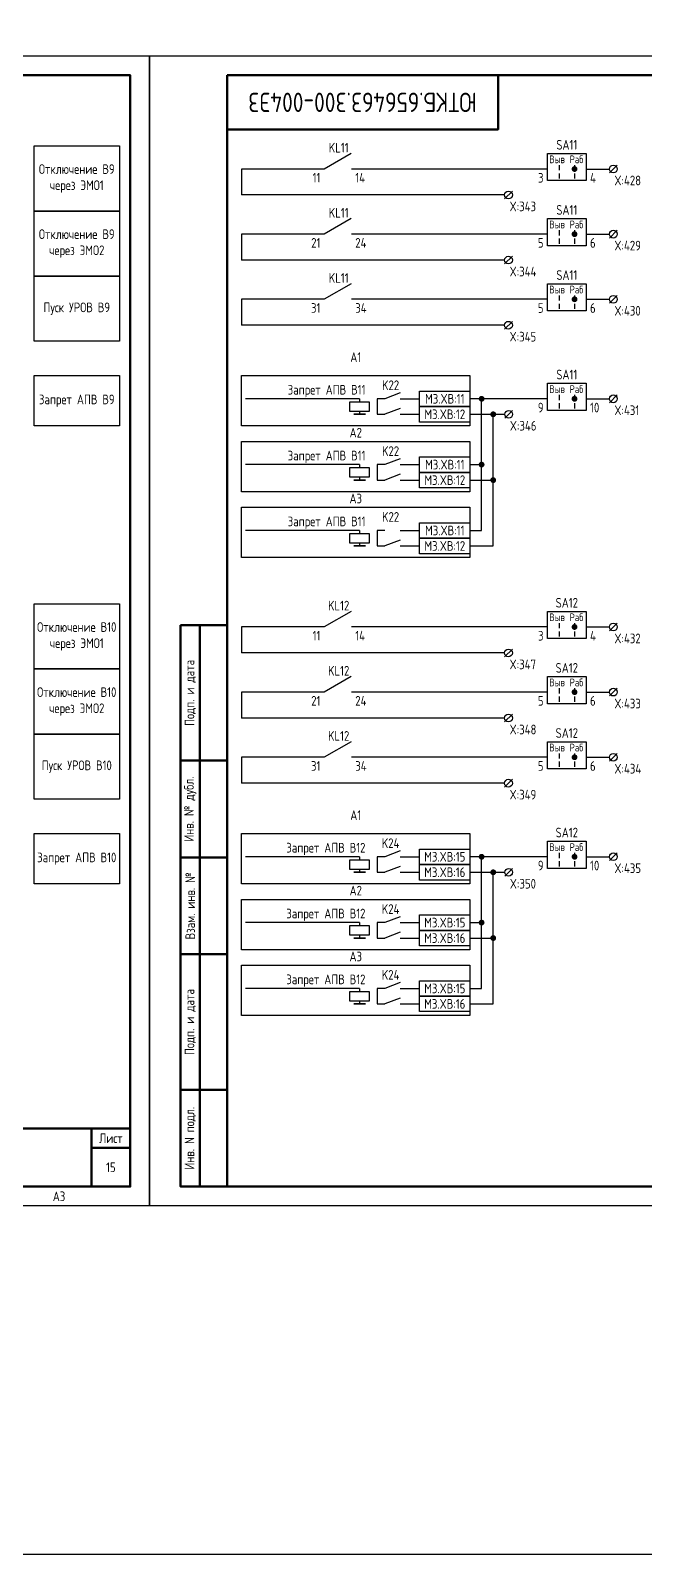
# Model space of a CAD drawing. Header units: millimetres. Extents: x -1612 to 9998, y -90 to 1220.
# Drawn here: x 6269.2 to 6427.8, y -90 to 303.6 of the extents above; entities that cross this region are included whole.
import ezdxf

# ---------------------------------------------------------------- set-up
doc = ezdxf.new("R2010")
doc.units = ezdxf.units.MM
doc.styles.add('Gost type A_2.5', font='GOST_0.TTF', dxfattribs={"height": 2.5})
doc.styles.add('Gost_type_A', font='GOST_0.TTF')

# ---------------------------------------------------------------- blocks, each defined once
blk = doc.blocks.new('Формат_А3')
blk.add_lwpolyline([(-420, 297), (0, 297), (0, 0), (-420, 0)], close=True)
at = {"lineweight": 50}
blk.add_lwpolyline([(-400, 292), (-5, 292), (-5, 5), (-400, 5)], close=True, dxfattribs=at)
blk = doc.blocks.new('Штамп малый нижний')
at = {"lineweight": 50}
for points in [[(-185, 15), (-178, 15), (-178, 5), (-185, 5)], [(-178, 15), (-168, 15), (-168, 5), (-178, 5)], [(-168, 15), (-145, 15), (-145, 5), (-168, 5)], [(-145, 15), (-130, 15), (-130, 5), (-145, 5)], [(-130, 15), (-120, 15), (-120, 5), (-130, 5)], [(-120, 15), (-10, 15), (-10, 0), (-120, 0)], [(-10, 15), (0, 15), (0, 10), (-10, 10)], [(-10, 10), (0, 10), (0, 0), (-10, 0)], [(-185, 5), (-178, 5), (-178, 0), (-185, 0)], [(-178, 5), (-168, 5), (-168, 0), (-178, 0)], [(-168, 5), (-145, 5), (-145, 0), (-168, 0)], [(-145, 5), (-130, 5), (-130, 0), (-145, 0)], [(-130, 5), (-120, 5), (-120, 0), (-130, 0)]]:
    blk.add_lwpolyline(points, close=True, dxfattribs=at)
for points in [[(-185, 15), (-178, 15), (-178, 10), (-185, 10)], [(-178, 15), (-168, 15), (-168, 10), (-178, 10)], [(-168, 15), (-145, 15), (-145, 10), (-168, 10)], [(-145, 15), (-130, 15), (-130, 10), (-145, 10)], [(-130, 15), (-120, 15), (-120, 10), (-130, 10)], [(-185, 10), (-178, 10), (-178, 5), (-185, 5)], [(-178, 10), (-168, 10), (-168, 5), (-178, 5)], [(-168, 10), (-145, 10), (-145, 5), (-168, 5)], [(-145, 10), (-130, 10), (-130, 5), (-145, 5)], [(-130, 10), (-120, 10), (-120, 5), (-130, 5)]]:
    blk.add_lwpolyline(points, close=True)
at = {"char_height": 2.5, "style": 'Gost_type_A'}
for s, insert, width, attachment_point in [('Лист', (-5, 12.5), 10, 5), ('№ докум.', (-156.5, 2.5), 23, 5), ('Подп.', (-137.5, 2.5), 15, 5), ('Дата', (-125, 2.5), 10, 5), ('Изм.', (-181.5, 2.5), 7, 5), ('Лист', (-173, 2.5), 10, 5), ('Копировал', (-75, -2.53), 13.1202, 6), ('Формат', (-30, -2.53), 13.1202, 6)]:
    blk.add_mtext(s, dxfattribs=dict(at, insert=insert, width=width, attachment_point=attachment_point))
blk = doc.blocks.new('Штамп левый нижний')
at = {"lineweight": 50}
for points in [[(-12, 145), (-7, 145), (-7, 110), (-12, 110)], [(-7, 145), (0, 145), (0, 110), (-7, 110)], [(-12, 110), (-7, 110), (-7, 85), (-12, 85)], [(-7, 110), (0, 110), (0, 85), (-7, 85)], [(-12, 85), (-7, 85), (-7, 60), (-12, 60)], [(-7, 85), (0, 85), (0, 60), (-7, 60)], [(-12, 60), (-7, 60), (-7, 25), (-12, 25)], [(-7, 60), (0, 60), (0, 25), (-7, 25)], [(-12, 25), (-7, 25), (-7, 0), (-12, 0)], [(-7, 25), (0, 25), (0, 0), (-7, 0)]]:
    blk.add_lwpolyline(points, close=True, dxfattribs=at)
at = {"char_height": 2.5, "attachment_point": 5, "rotation": 90, "style": 'Gost_type_A'}
for s, insert, width in [('Подп. и дата', (-9.5, 127.5), 35), ('Инв. № дубл.', (-9.5, 97.5), 25), ('Взам. инв. №', (-9.5, 72.5), 25), ('Подп. и дата', (-9.5, 42.5), 35), ('Инв. N подл.', (-9.5, 12.5), 25)]:
    blk.add_mtext(s, dxfattribs=dict(at, insert=insert, width=width))
blk = doc.blocks.new('Штамп угловой верхний')
at = {"lineweight": 50}
blk.add_lwpolyline([(0, 0), (70, 0), (70, -14), (0, -14)], close=True, dxfattribs=at)
blk = doc.blocks.new('POINT')
at = {"const_width": 0.75}
blk.add_lwpolyline([(-0.375, 0, 1), (0.375, 0, 1)], format="xyb", close=True, dxfattribs=at)
blk = doc.blocks.new('Переключатель_положение')
for p, q in [((2, 1), (2, -0.34)), ((2, -1.14), (2, -2.49))]:
    blk.add_line(p, q)

msp = doc.modelspace()

# ---------------------------------------------------------------- linework, layer by layer
for p, q in [((6352.03, 271.78), (6345.11, 267.78)), ((6345.11, 267.78), (6323.74, 267.78)), ((6323.74, 267.78), (6323.74, 261.08)), ((6402.74, 267.78), (6352.11, 267.78)), ((6420.75, 268.78), (6418.75, 266.78)), ((6391.67, 261.08), (6323.74, 261.08)), ((6393.68, 262.08), (6391.68, 260.08)), ((6352.03, 254.96), (6345.11, 250.96)), ((6420.75, 251.96), (6418.75, 249.96)), ((6345.11, 250.96), (6323.74, 250.96)), ((6323.74, 250.96), (6323.74, 244.26)), ((6402.74, 250.96), (6352.11, 250.96)), ((6391.67, 244.26), (6323.74, 244.26)), ((6393.68, 245.26), (6391.68, 243.26)), ((6352.03, 238.14), (6345.11, 234.14)), ((6345.11, 234.14), (6323.74, 234.14)), ((6323.74, 234.14), (6323.74, 227.44)), ((6402.74, 234.14), (6352.11, 234.14)), ((6420.75, 235.14), (6418.75, 233.14)), ((6393.68, 228.44), (6391.68, 226.44)), ((6391.67, 227.44), (6323.74, 227.44)), ((6420.75, 209.44), (6418.75, 207.44)), ((6354.24, 208.44), (6324.74, 208.44)), ((6354.24, 208.44), (6354.24, 207.69)), ((6354.24, 205.19), (6354.24, 204.44)), ((6402.74, 208.44), (6382.74, 208.44)), ((6385.74, 174.44), (6385.74, 208.44)), ((6393.75, 205.44), (6391.75, 203.44)), ((6382.74, 204.44), (6391.74, 204.44)), ((6388.74, 170.44), (6388.74, 204.44)), ((6354.24, 191.44), (6324.74, 191.44)), ((6354.24, 191.44), (6354.24, 190.69)), ((6382.74, 191.44), (6385.74, 191.44)), ((6354.24, 188.19), (6354.24, 187.44)), ((6382.74, 187.44), (6388.74, 187.44)), ((6354.24, 174.44), (6324.74, 174.44)), ((6354.24, 174.44), (6354.24, 173.69)), ((6382.74, 174.44), (6385.74, 174.44)), ((6354.24, 171.19), (6354.24, 170.44)), ((6382.74, 170.44), (6388.74, 170.44)), ((6352.03, 153.52), (6345.11, 149.52)), ((6420.75, 150.52), (6418.75, 148.52)), ((6345.11, 149.52), (6323.74, 149.52)), ((6323.74, 149.52), (6323.74, 142.82)), ((6402.74, 149.52), (6352.11, 149.52)), ((6391.67, 142.82), (6323.74, 142.82)), ((6393.68, 143.82), (6391.68, 141.82)), ((6352.03, 136.7), (6345.11, 132.7)), ((6345.11, 132.7), (6323.74, 132.7)), ((6323.74, 132.7), (6323.74, 126)), ((6402.74, 132.7), (6352.11, 132.7)), ((6420.75, 133.7), (6418.75, 131.7)), ((6391.67, 126), (6323.74, 126)), ((6393.68, 127), (6391.68, 125)), ((6352.03, 119.88), (6345.11, 115.88)), ((6345.11, 115.88), (6323.74, 115.88)), ((6323.74, 115.88), (6323.74, 109.18)), ((6402.74, 115.88), (6352.11, 115.88)), ((6420.75, 116.88), (6418.75, 114.88)), ((6391.67, 109.18), (6323.74, 109.18)), ((6393.68, 110.18), (6391.68, 108.18)), ((6420.75, 91.18), (6418.75, 89.18)), ((6354.24, 90.18), (6324.74, 90.18)), ((6354.24, 90.18), (6354.24, 89.43)), ((6354.24, 86.93), (6354.24, 86.18)), ((6402.74, 90.18), (6382.74, 90.18)), ((6385.74, 56.18), (6385.74, 90.18)), ((6393.75, 87.18), (6391.75, 85.18)), ((6382.74, 86.18), (6391.74, 86.18)), ((6388.74, 52.18), (6388.74, 86.18)), ((6354.24, 73.18), (6324.74, 73.18)), ((6354.24, 73.18), (6354.24, 72.43)), ((6382.74, 73.18), (6385.74, 73.18)), ((6354.24, 69.93), (6354.24, 69.18)), ((6382.74, 69.18), (6388.74, 69.18)), ((6354.24, 56.18), (6324.74, 56.18)), ((6354.24, 56.18), (6354.24, 55.43)), ((6382.74, 56.18), (6385.74, 56.18)), ((6354.24, 52.93), (6354.24, 52.18)), ((6382.74, 52.18), (6388.74, 52.18))]:
    msp.add_line(p, q)
at = {"ltscale": 4}
for p, q in [((6412.74, 267.78), (6418.74, 267.78)), ((6412.74, 250.96), (6418.74, 250.96)), ((6412.74, 234.14), (6418.74, 234.14)), ((6412.74, 208.44), (6418.75, 208.44)), ((6412.74, 149.52), (6418.74, 149.52)), ((6412.74, 132.7), (6418.74, 132.7)), ((6412.74, 115.88), (6418.74, 115.88)), ((6412.74, 90.18), (6418.75, 90.18))]:
    msp.add_line(p, q, dxfattribs=at)
at = {"ltscale": 4.32}
for p, q in [((6364.74, 209.94), (6360.74, 208.44)), ((6364.74, 205.94), (6360.74, 204.44)), ((6364.74, 192.94), (6360.74, 191.44)), ((6364.74, 188.94), (6360.74, 187.44)), ((6364.74, 171.94), (6360.74, 170.44)), ((6364.74, 91.68), (6360.74, 90.18)), ((6364.74, 87.68), (6360.74, 86.18)), ((6364.74, 74.68), (6360.74, 73.18)), ((6364.74, 70.68), (6360.74, 69.18)), ((6364.74, 57.68), (6360.74, 56.18)), ((6364.74, 53.68), (6360.74, 52.18))]:
    msp.add_line(p, q, dxfattribs=at)
at = {"ltscale": 1.08}
for p, q in [((6360.74, 208.44), (6358.74, 208.44)), ((6358.74, 208.44), (6358.74, 204.44)), ((6364.74, 208.44), (6369.74, 208.44)), ((6358.74, 204.44), (6360.74, 204.44)), ((6364.74, 204.44), (6369.74, 204.44)), ((6360.74, 191.44), (6358.74, 191.44)), ((6358.74, 191.44), (6358.74, 187.44)), ((6364.74, 191.44), (6369.74, 191.44)), ((6358.74, 187.44), (6360.74, 187.44)), ((6364.74, 187.44), (6369.74, 187.44)), ((6360.74, 174.44), (6358.74, 174.44)), ((6358.74, 174.44), (6358.74, 170.44)), ((6364.74, 174.44), (6369.74, 174.44)), ((6358.74, 170.44), (6360.74, 170.44)), ((6364.74, 170.44), (6369.74, 170.44)), ((6360.74, 90.18), (6358.74, 90.18)), ((6358.74, 90.18), (6358.74, 86.18)), ((6364.74, 90.18), (6369.74, 90.18)), ((6358.74, 86.18), (6360.74, 86.18)), ((6364.74, 86.18), (6369.74, 86.18)), ((6360.74, 73.18), (6358.74, 73.18)), ((6358.74, 73.18), (6358.74, 69.18)), ((6364.74, 73.18), (6369.74, 73.18)), ((6358.74, 69.18), (6360.74, 69.18)), ((6364.74, 69.18), (6369.74, 69.18)), ((6360.74, 56.18), (6358.74, 56.18)), ((6358.74, 56.18), (6358.74, 52.18)), ((6364.74, 56.18), (6369.74, 56.18)), ((6358.74, 52.18), (6360.74, 52.18)), ((6364.74, 52.18), (6369.74, 52.18))]:
    msp.add_line(p, q, dxfattribs=at)
for points in [[(-1612, 1220), (9998.36, 1220), (9998.36, -90), (-1612, -90)], [(6270.19, 273.75), (6292.19, 273.75), (6292.19, 256.93), (6270.19, 256.93)], [(6402.74, 271.78), (6412.74, 271.78), (6412.74, 264.78), (6402.74, 264.78)], [(6270.19, 256.93), (6292.19, 256.93), (6292.19, 240.12), (6270.19, 240.12)], [(6402.74, 254.96), (6412.74, 254.96), (6412.74, 247.96), (6402.74, 247.96)], [(6270.19, 240.12), (6292.19, 240.12), (6292.19, 223.3), (6270.19, 223.3)], [(6402.74, 238.14), (6412.74, 238.14), (6412.74, 231.14), (6402.74, 231.14)], [(6270.19, 214.44), (6292.19, 214.44), (6292.19, 201.44), (6270.19, 201.44)], [(6323.74, 214.44), (6382.74, 214.44), (6382.74, 201.44), (6323.74, 201.44)], [(6369.74, 210.44), (6382.74, 210.44), (6382.74, 206.44), (6369.74, 206.44)], [(6402.74, 212.44), (6412.74, 212.44), (6412.74, 205.44), (6402.74, 205.44)], [(6356.74, 207.69), (6356.74, 205.19), (6351.74, 205.19), (6351.74, 207.69)], [(6369.74, 206.44), (6382.74, 206.44), (6382.74, 202.44), (6369.74, 202.44)], [(6355.74, 204.44), (6352.74, 204.44)], [(6323.74, 197.44), (6382.74, 197.44), (6382.74, 184.44), (6323.74, 184.44)], [(6369.74, 193.44), (6382.74, 193.44), (6382.74, 189.44), (6369.74, 189.44)], [(6356.74, 190.69), (6356.74, 188.19), (6351.74, 188.19), (6351.74, 190.69)], [(6369.74, 189.44), (6382.74, 189.44), (6382.74, 185.44), (6369.74, 185.44)], [(6355.74, 187.44), (6352.74, 187.44)], [(6323.74, 180.44), (6382.74, 180.44), (6382.74, 167.44), (6323.74, 167.44)], [(6356.74, 173.69), (6356.74, 171.19), (6351.74, 171.19), (6351.74, 173.69)], [(6369.74, 176.44), (6382.74, 176.44), (6382.74, 172.44), (6369.74, 172.44)], [(6355.74, 170.44), (6352.74, 170.44)], [(6369.74, 172.44), (6382.74, 172.44), (6382.74, 168.44), (6369.74, 168.44)], [(6270.19, 155.49), (6292.19, 155.49), (6292.19, 138.68), (6270.19, 138.68)], [(6402.74, 153.52), (6412.74, 153.52), (6412.74, 146.52), (6402.74, 146.52)], [(6270.19, 138.68), (6292.19, 138.68), (6292.19, 121.86), (6270.19, 121.86)], [(6402.74, 136.7), (6412.74, 136.7), (6412.74, 129.7), (6402.74, 129.7)], [(6270.19, 121.86), (6292.19, 121.86), (6292.19, 105.04), (6270.19, 105.04)], [(6402.74, 119.88), (6412.74, 119.88), (6412.74, 112.88), (6402.74, 112.88)], [(6270.19, 96.18), (6292.19, 96.18), (6292.19, 83.18), (6270.19, 83.18)], [(6323.74, 96.18), (6382.74, 96.18), (6382.74, 83.18), (6323.74, 83.18)], [(6369.74, 92.18), (6382.74, 92.18), (6382.74, 88.18), (6369.74, 88.18)], [(6402.74, 94.18), (6412.74, 94.18), (6412.74, 87.18), (6402.74, 87.18)], [(6356.74, 89.43), (6356.74, 86.93), (6351.74, 86.93), (6351.74, 89.43)], [(6369.74, 88.18), (6382.74, 88.18), (6382.74, 84.18), (6369.74, 84.18)], [(6355.74, 86.18), (6352.74, 86.18)], [(6323.74, 79.18), (6382.74, 79.18), (6382.74, 66.18), (6323.74, 66.18)], [(6369.74, 75.18), (6382.74, 75.18), (6382.74, 71.18), (6369.74, 71.18)], [(6356.74, 72.43), (6356.74, 69.93), (6351.74, 69.93), (6351.74, 72.43)], [(6369.74, 71.18), (6382.74, 71.18), (6382.74, 67.18), (6369.74, 67.18)], [(6355.74, 69.18), (6352.74, 69.18)], [(6323.74, 62.18), (6382.74, 62.18), (6382.74, 49.18), (6323.74, 49.18)], [(6356.74, 55.43), (6356.74, 52.93), (6351.74, 52.93), (6351.74, 55.43)], [(6369.74, 58.18), (6382.74, 58.18), (6382.74, 54.18), (6369.74, 54.18)], [(6355.74, 52.18), (6352.74, 52.18)], [(6369.74, 54.18), (6382.74, 54.18), (6382.74, 50.18), (6369.74, 50.18)]]:
    msp.add_lwpolyline(points, close=True)
for centre in [(6419.75, 267.78), (6392.68, 261.08), (6419.75, 250.96), (6392.68, 244.26), (6419.75, 234.14), (6392.68, 227.44), (6419.75, 208.44), (6392.75, 204.44), (6419.75, 149.52), (6392.68, 142.82), (6419.75, 132.7), (6392.68, 126), (6419.75, 115.88), (6392.68, 109.18), (6419.75, 90.18), (6392.75, 86.18)]:
    msp.add_circle(centre, 1)

# ---------------------------------------------------------------- block references
for name, p in [('Формат_А3', (6300, 0)), ('Формат_А3', (6720, 0)), ('Штамп угловой верхний', (6320, 292)), ('Переключатель_положение', (6403.74, 267.78)), ('POINT', (6409.74, 267.78)), ('Переключатель_положение', (6407.74, 267.78)), ('Переключатель_положение', (6403.74, 250.96)), ('Переключатель_положение', (6403.74, 250.96)), ('Переключатель_положение', (6407.74, 250.96)), ('Переключатель_положение', (6407.74, 250.96)), ('POINT', (6409.74, 250.96)), ('POINT', (6409.74, 250.96)), ('Переключатель_положение', (6403.74, 234.14)), ('Переключатель_положение', (6403.74, 234.14)), ('POINT', (6409.74, 234.14)), ('POINT', (6409.74, 234.14)), ('Переключатель_положение', (6407.74, 234.14)), ('Переключатель_положение', (6407.74, 234.14)), ('POINT', (6385.74, 208.44)), ('Переключатель_положение', (6403.74, 208.44)), ('POINT', (6409.74, 208.44)), ('Переключатель_положение', (6407.74, 208.44)), ('POINT', (6388.74, 204.44)), ('POINT', (6385.74, 191.44)), ('POINT', (6388.74, 187.44)), ('Штамп левый нижний', (6320, 5)), ('Переключатель_положение', (6403.74, 149.52)), ('POINT', (6409.74, 149.52)), ('Переключатель_положение', (6407.74, 149.52)), ('Переключатель_положение', (6403.74, 132.7)), ('Переключатель_положение', (6403.74, 132.7)), ('POINT', (6409.74, 132.7)), ('POINT', (6409.74, 132.7)), ('Переключатель_положение', (6407.74, 132.7)), ('Переключатель_положение', (6407.74, 132.7)), ('Переключатель_положение', (6403.74, 115.88)), ('Переключатель_положение', (6403.74, 115.88)), ('POINT', (6409.74, 115.88)), ('POINT', (6409.74, 115.88)), ('Переключатель_положение', (6407.74, 115.88)), ('Переключатель_положение', (6407.74, 115.88)), ('POINT', (6385.74, 90.18)), ('Переключатель_положение', (6403.74, 90.18)), ('POINT', (6409.74, 90.18)), ('Переключатель_положение', (6407.74, 90.18)), ('POINT', (6388.74, 86.18)), ('POINT', (6385.74, 73.18)), ('POINT', (6388.74, 69.18)), ('Штамп малый нижний', (6295, 5))]:
    msp.add_blockref(name, p)

# ---------------------------------------------------------------- texts
at = {"insert": (6355, 285), "char_height": 5, "width": 70, "attachment_point": 5, "rotation": 180, "style": 'Gost_type_A'}
msp.add_mtext('ЮТКБ.656463.300-004Э3', dxfattribs=at)
for s, insert, char_height, width, attachment_point, style in [('KL11', (6348.83, 272.04), 2.5, 10, 8, 'Gost type A_2.5'), ('SA11', (6407.74, 272.78), 2.5, 10, 8, 'Gost_type_A'), ('Отключение В9\\Pчерез ЭМО1', (6281.19, 265.34), 2.5, 21.9988, 5, 'Gost_type_A'), ('Выв', (6405.24, 270.28), 2, 5, 5, 'Gost_type_A'), ('Раб', (6410.24, 270.28), 2, 5, 5, 'Gost_type_A'), ('11', (6344.11, 266.78), 2.5, 6, 3, 'Gost type A_2.5'), ('14', (6353.11, 266.78), 2.5, 6, 1, 'Gost type A_2.5'), ('3', (6401.74, 266.76), 2.5, 5, 3, 'Gost_type_A'), ('4', (6413.74, 266.76), 2.5, 5, 1, 'Gost_type_A'), ('KL11', (6348.83, 255.22), 2.5, 10, 8, 'Gost type A_2.5'), ('SA11', (6407.74, 255.96), 2.5, 10, 8, 'Gost_type_A'), ('Отключение В9\\Pчерез ЭМО2', (6281.19, 248.53), 2.5, 21.9988, 5, 'Gost_type_A'), ('Выв', (6405.24, 253.46), 2, 5, 5, 'Gost_type_A'), ('Раб', (6410.24, 253.46), 2, 5, 5, 'Gost_type_A'), ('21', (6344.11, 249.96), 2.5, 6, 3, 'Gost type A_2.5'), ('24', (6353.11, 249.96), 2.5, 6, 1, 'Gost type A_2.5'), ('5', (6401.74, 249.95), 2.5, 5, 3, 'Gost_type_A'), ('6', (6413.74, 249.95), 2.5, 5, 1, 'Gost_type_A'), ('KL11', (6348.83, 238.4), 2.5, 10, 8, 'Gost type A_2.5'), ('SA11', (6407.74, 239.14), 2.5, 10, 8, 'Gost_type_A'), ('Выв', (6405.24, 236.64), 2, 5, 5, 'Gost_type_A'), ('Раб', (6410.24, 236.64), 2, 5, 5, 'Gost_type_A'), ('Пуск УРОВ В9', (6281.19, 231.71), 2.5, 21.9988, 5, 'Gost_type_A'), ('31', (6344.11, 233.14), 2.5, 6, 3, 'Gost type A_2.5'), ('34', (6353.11, 233.14), 2.5, 6, 1, 'Gost type A_2.5'), ('5', (6401.74, 233.13), 2.5, 5, 3, 'Gost_type_A'), ('6', (6413.74, 233.13), 2.5, 5, 1, 'Gost_type_A'), ('K22', (6362.24, 211.94), 2.5, 5, 5, 'Gost_type_A'), ('SA11', (6407.74, 213.44), 2.5, 10, 8, 'Gost_type_A'), ('Запрет АПВ В9', (6281.19, 207.94), 2.5, 21.9988, 5, 'Gost_type_A'), (' Запрет АПВ В11', (6355.74, 210.44), 2.5, 31.0015, 6, 'Gost_type_A'), ('M3.XВ:11', (6376.24, 208.44), 2.5, 13, 5, 'Gost_type_A'), ('Выв', (6405.24, 210.94), 2, 5, 5, 'Gost_type_A'), ('Раб', (6410.24, 210.94), 2, 5, 5, 'Gost_type_A'), ('M3.XВ:12', (6376.24, 204.44), 2.5, 13, 5, 'Gost_type_A'), ('9', (6401.74, 207.42), 2.5, 5, 3, 'Gost_type_A'), ('10', (6413.74, 207.42), 2.5, 5, 1, 'Gost_type_A'), (' Запрет АПВ В11', (6355.74, 193.44), 2.5, 31.0015, 6, 'Gost_type_A'), ('K22', (6362.24, 194.94), 2.5, 5, 5, 'Gost_type_A'), ('M3.XВ:11', (6376.24, 191.44), 2.5, 13, 5, 'Gost_type_A'), ('M3.XВ:12', (6376.24, 187.44), 2.5, 13, 5, 'Gost_type_A'), (' Запрет АПВ В11', (6355.74, 176.44), 2.5, 31.0015, 6, 'Gost_type_A'), ('K22', (6362.24, 177.94), 2.5, 5, 5, 'Gost_type_A'), ('M3.XВ:11', (6376.24, 174.44), 2.5, 13, 5, 'Gost_type_A'), ('M3.XВ:12', (6376.24, 170.44), 2.5, 13, 5, 'Gost_type_A'), ('KL12', (6348.83, 153.78), 2.5, 10, 8, 'Gost type A_2.5'), ('SA12', (6407.74, 154.52), 2.5, 10, 8, 'Gost_type_A'), ('Отключение В10\\Pчерез ЭМО1', (6281.19, 147.08), 2.5, 21.9988, 5, 'Gost_type_A'), ('Выв', (6405.24, 152.02), 2, 5, 5, 'Gost_type_A'), ('Раб', (6410.24, 152.02), 2, 5, 5, 'Gost_type_A'), ('11', (6344.11, 148.52), 2.5, 6, 3, 'Gost type A_2.5'), ('14', (6353.11, 148.52), 2.5, 6, 1, 'Gost type A_2.5'), ('3', (6401.74, 148.5), 2.5, 5, 3, 'Gost_type_A'), ('4', (6413.74, 148.5), 2.5, 5, 1, 'Gost_type_A'), ('KL12', (6348.83, 136.96), 2.5, 10, 8, 'Gost type A_2.5'), ('SA12', (6407.74, 137.7), 2.5, 10, 8, 'Gost_type_A'), ('Отключение В10\\Pчерез ЭМО2', (6281.19, 130.27), 2.5, 21.9988, 5, 'Gost_type_A'), ('Выв', (6405.24, 135.2), 2, 5, 5, 'Gost_type_A'), ('Раб', (6410.24, 135.2), 2, 5, 5, 'Gost_type_A'), ('21', (6344.11, 131.7), 2.5, 6, 3, 'Gost type A_2.5'), ('24', (6353.11, 131.7), 2.5, 6, 1, 'Gost type A_2.5'), ('5', (6401.74, 131.69), 2.5, 5, 3, 'Gost_type_A'), ('6', (6413.74, 131.69), 2.5, 5, 1, 'Gost_type_A'), ('KL12', (6348.83, 120.14), 2.5, 10, 8, 'Gost type A_2.5'), ('SA12', (6407.74, 120.88), 2.5, 10, 8, 'Gost_type_A'), ('Выв', (6405.24, 118.38), 2, 5, 5, 'Gost_type_A'), ('Раб', (6410.24, 118.38), 2, 5, 5, 'Gost_type_A'), ('Пуск УРОВ В10', (6281.19, 113.45), 2.5, 21.9988, 5, 'Gost_type_A'), ('31', (6344.11, 114.88), 2.5, 6, 3, 'Gost type A_2.5'), ('34', (6353.11, 114.88), 2.5, 6, 1, 'Gost type A_2.5'), ('5', (6401.74, 114.87), 2.5, 5, 3, 'Gost_type_A'), ('6', (6413.74, 114.87), 2.5, 5, 1, 'Gost_type_A'), ('K24', (6362.24, 93.68), 2.5, 5, 5, 'Gost_type_A'), ('SA12', (6407.74, 95.18), 2.5, 10, 8, 'Gost_type_A'), ('Запрет АПВ В10', (6281.19, 89.68), 2.5, 21.9988, 5, 'Gost_type_A'), (' Запрет АПВ В12', (6355.74, 92.18), 2.5, 31.0015, 6, 'Gost_type_A'), ('M3.XВ:15', (6376.24, 90.18), 2.5, 13, 5, 'Gost_type_A'), ('Выв', (6405.24, 92.68), 2, 5, 5, 'Gost_type_A'), ('Раб', (6410.24, 92.68), 2, 5, 5, 'Gost_type_A'), ('M3.XВ:16', (6376.24, 86.18), 2.5, 13, 5, 'Gost_type_A'), ('9', (6401.74, 89.16), 2.5, 5, 3, 'Gost_type_A'), ('10', (6413.74, 89.16), 2.5, 5, 1, 'Gost_type_A'), (' Запрет АПВ В12', (6355.74, 75.18), 2.5, 31.0015, 6, 'Gost_type_A'), ('K24', (6362.24, 76.68), 2.5, 5, 5, 'Gost_type_A'), ('M3.XВ:15', (6376.24, 73.18), 2.5, 13, 5, 'Gost_type_A'), ('M3.XВ:16', (6376.24, 69.18), 2.5, 13, 5, 'Gost_type_A'), (' Запрет АПВ В12', (6355.74, 58.18), 2.5, 31.0015, 6, 'Gost_type_A'), ('K24', (6362.24, 59.68), 2.5, 5, 5, 'Gost_type_A'), ('M3.XВ:15', (6376.24, 56.18), 2.5, 13, 5, 'Gost_type_A'), ('M3.XВ:16', (6376.24, 52.18), 2.5, 13, 5, 'Gost_type_A'), ('15', (6290, 10), 2.5, 10, 5, 'Gost_type_A'), ('A3', (6275, 2.5), 2.5, 20, 4, 'Gost_type_A')]:
    msp.add_mtext(s, dxfattribs=dict(insert=insert, char_height=char_height, width=width, attachment_point=attachment_point, style=style))
at = {"color": 210, "char_height": 2.5, "width": 8, "attachment_point": 1, "line_spacing_factor": 0.9, "style": 'Gost_type_A'}
for s, insert in [('X:428', (6420.04, 266.07)), ('X:429', (6420.04, 249.25)), ('X:430', (6420.04, 232.43)), ('X:431', (6420.04, 206.73)), ('X:346', (6393.04, 202.73)), ('X:432', (6420.04, 147.81)), ('X:433', (6420.04, 130.99)), ('X:434', (6420.04, 114.17)), ('X:435', (6420.04, 88.47)), ('X:350', (6393.04, 84.47))]:
    msp.add_mtext(s, dxfattribs=dict(at, insert=insert))
at = {"color": 6, "char_height": 2.5, "width": 8, "attachment_point": 1, "line_spacing_factor": 0.9, "style": 'Gost_type_A'}
for s, insert in [('X:343', (6392.97, 259.37)), ('X:344', (6392.97, 242.55)), ('X:345', (6392.97, 225.73)), ('X:347', (6392.97, 141.11)), ('X:348', (6392.97, 124.29)), ('X:349', (6392.97, 107.47))]:
    msp.add_mtext(s, dxfattribs=dict(at, insert=insert))
at = {"char_height": 2.5, "width": 59, "attachment_point": 8, "line_spacing_factor": 0.9, "style": 'Gost_type_A'}
for s, insert in [('A1', (6353.24, 217.93)), ('A2', (6353.24, 198.44)), ('A3', (6353.24, 181.44)), ('A1', (6353.24, 99.67)), ('A2', (6353.24, 80.18)), ('A3', (6353.24, 63.18))]:
    msp.add_mtext(s, dxfattribs=dict(at, insert=insert))

doc.saveas('drawing.dxf')
